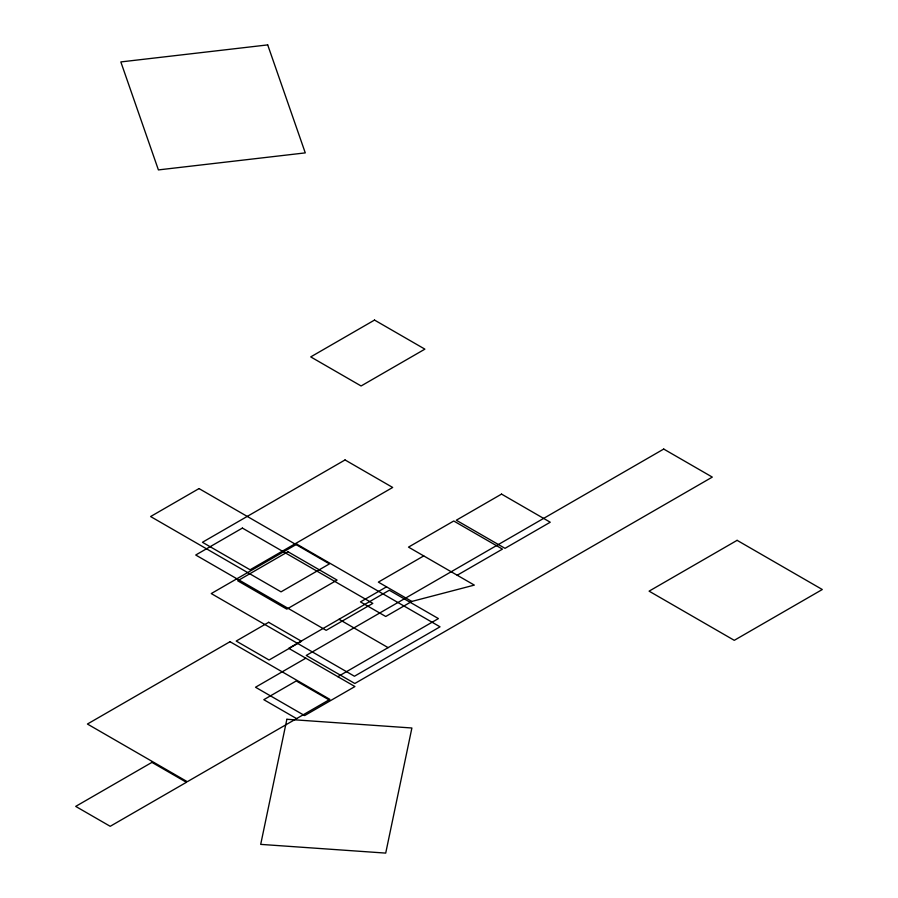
<?xml version="1.0" encoding="UTF-8"?>
<svg xmlns="http://www.w3.org/2000/svg" width="898" height="898" viewBox="0 0 898 898"><rect width="100%" height="100%" fill="white"/><g stroke="black" fill="none" stroke-linecap="round" stroke-linejoin="round"><path stroke-width="1.35" d="M423.744 555.907L378.361 582.117L411.823 601.435L474.312 585.103L408.5 547.118L453.748 520.997L502.453 549.116L457.205 575.236M386.544 586.832L360.457 601.896L385.747 616.488L411.823 601.435M305.814 658.189L255.515 687.239L304.624 715.583L354.923 686.543L288.707 648.322L389.305 590.244L438.415 618.587L337.816 676.677M339.006 619.283L388.116 647.638M329.117 699.912L296.261 680.953L263.81 699.688L296.666 718.658M286.877 719.276L260.701 844.378L385.713 853.1L411.89 727.997L286.877 719.276M374.522 320.07L310.73 356.899L361.097 385.972L424.889 349.142L374.522 320.07M199.03 488.579L150.606 516.541L281.04 591.849L329.465 563.888L199.03 488.579M345.045 459.944L202.443 542.28L250.093 569.781L392.684 487.457L345.045 459.944M242.393 528.08L195.73 555.02L326.176 630.329L372.827 603.389L242.393 528.08M296.834 544.154L211.255 593.567L354.441 676.239L440.031 626.815L296.834 544.154M287.977 551.731L237.678 580.77L286.788 609.125L337.087 580.086L287.977 551.731M230.023 641.711L87.42 724.035L187.312 781.709L329.903 699.374L230.023 641.711M268.659 622.314L236.208 641.049L269.063 660.019L301.515 641.284L268.659 622.314M501.544 494.102L456.296 520.223L505.002 548.341L550.25 522.221L501.544 494.102M663.723 449.056L306.252 655.439L354.833 683.49L712.305 477.096L663.723 449.056M151.93 762.38L75.701 806.393L110.207 826.306L186.436 782.293L151.93 762.38M737.112 540.338L649.086 591.153L734.272 640.33L822.299 589.515L737.112 540.338M267.705 44.9L120.837 61.928L158.407 169.913L305.275 152.885L267.705 44.9"/></g></svg>
